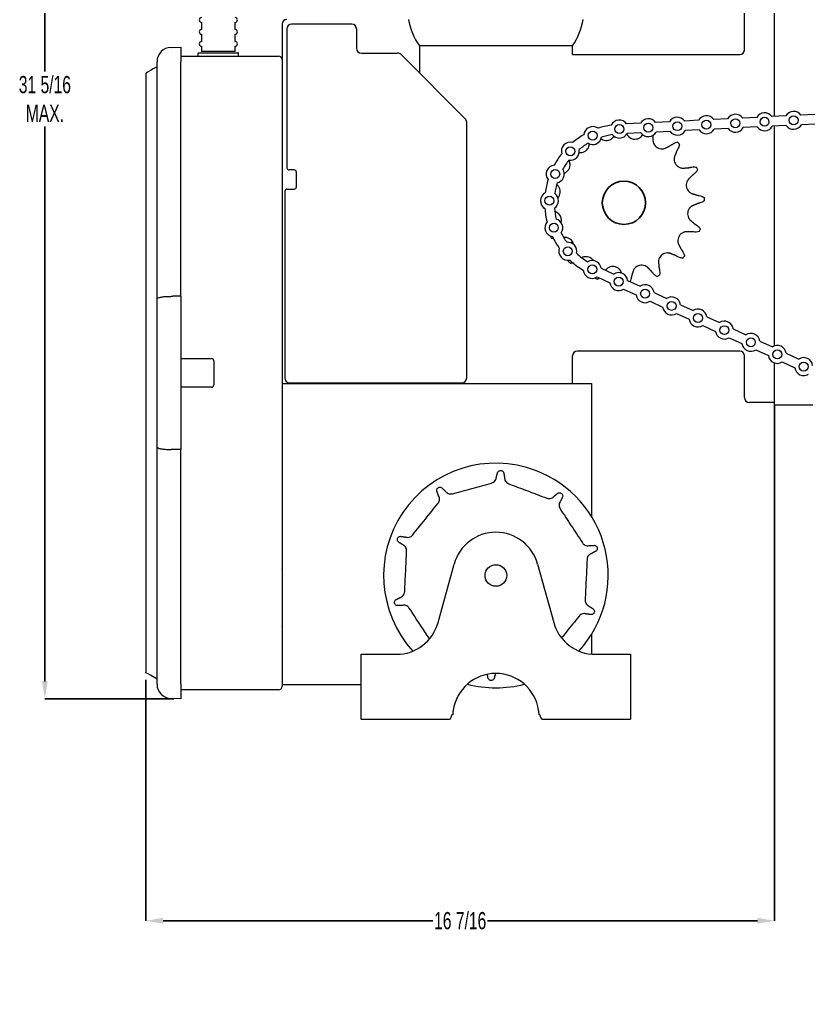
# Model space of a CAD drawing. Header units: inches. Extents: x 1.3 to 23.5, y 7.2 to 20.2.
# Drawn here: x 9.83 to 16.71, y 7.23 to 15.68 of the extents above; entities that cross this region are included whole.
import ezdxf

# ---------------------------------------------------------------- set-up
doc = ezdxf.new("R2010")
doc.units = ezdxf.units.IN
doc.header["$MEASUREMENT"] = 0
doc.header["$PDSIZE"] = -1
doc.layers.add('DIM', color=1, linetype='Continuous')
doc.styles.add('SLDTEXTSTYLE0', font='ARIAL.TTF', dxfattribs={"width": 0.65})
doc.dimstyles.new('SLDDIMSTYLE0', dxfattribs={"dimtxt": 0.15, "dimasz": 0.15, "dimexe": 0, "dimexo": 0.0625, "dimgap": 0.0375, "dimtad": 0, "dimtih": 1, "dimtoh": 1, "dimdec": 3, "dimlfac": 3, "dimrnd": 1e-09, "dimzin": 12, "dimdsep": 46, "dimtxsty": 'SLDTEXTSTYLE0', "dimsah": 1, "dimcen": 0.09, "dimadec": 0, "dimazin": 0, "dimtfac": 1, "dimtdec": 3, "dimtofl": 0, "dimtmove": 0, "dimatfit": 3, "dimfxl": 0, "dimtolj": 1, "dimtzin": 12, "dimarcsym": 0})
doc.dimstyles.new('SLDDIMSTYLE1', dxfattribs={"dimtxt": 0.15, "dimasz": 0.15, "dimexe": 0, "dimexo": 0.0625, "dimgap": 0.0375, "dimtad": 0, "dimtih": 1, "dimtoh": 1, "dimdec": 3, "dimlfac": 3, "dimrnd": 1e-09, "dimzin": 12, "dimdsep": 46, "dimtxsty": 'SLDTEXTSTYLE0', "dimsah": 1, "dimcen": 0.09, "dimadec": 0, "dimazin": 0, "dimtfac": 1, "dimtdec": 3, "dimtofl": 0, "dimtmove": 0, "dimatfit": 3, "dimfxl": 0, "dimtolj": 1, "dimtzin": 12, "dimarcsym": 0})

# ---------------------------------------------------------------- blocks, each defined once
blk = doc.blocks.new('*D11')
at = {"color": 0, "linetype": 'ByBlock', "lineweight": -2}
for p, q in [((16.4108, 12.256), (16.4108, 7.8267)), ((10.9337, 9.925), (10.9337, 7.8267)), ((11.0837, 7.8267), (13.4331, 7.8267)), ((16.2608, 7.8267), (13.9114, 7.8267))]:
    blk.add_line(p, q, dxfattribs=at)
at = {"color": 0, "linetype": 'ByBlock'}
for points in [[(10.9337, 7.8267), (11.0837, 7.8017), (11.0837, 7.8517)], [(16.4108, 7.8267), (16.2608, 7.8017), (16.2608, 7.8517)]]:
    blk.add_solid(points, dxfattribs=at)
at = {"layer": 'DEFPOINTS', "color": 0, "linetype": 'ByBlock'}
for p in [(16.4108, 12.3185), (10.9337, 9.9875)]:
    blk.add_point(p, dxfattribs=at)
at = {"color": 0, "linetype": 'ByBlock', "insert": (13.6722, 7.8267), "char_height": 0.15, "attachment_point": 5, "style": 'SLDTEXTSTYLE0'}
blk.add_mtext('16 7/16', dxfattribs=at)
blk = doc.blocks.new('*D6')
at = {"color": 0, "linetype": 'ByBlock', "lineweight": -2}
for p, q in [((16.4108, 12.3201), (16.4108, 7.8267)), ((17.3275, 9.3445), (17.3275, 7.8267)), ((16.2608, 7.8267), (16.1108, 7.8267)), ((17.4775, 7.8267), (17.6275, 7.8267))]:
    blk.add_line(p, q, dxfattribs=at)
at = {"color": 0, "linetype": 'ByBlock'}
for points in [[(16.4108, 7.8267), (16.2608, 7.8017), (16.2608, 7.8517)], [(17.3275, 7.8267), (17.4775, 7.8017), (17.4775, 7.8517)]]:
    blk.add_solid(points, dxfattribs=at)
at = {"layer": 'DEFPOINTS', "color": 0, "linetype": 'ByBlock'}
for p in [(16.4108, 12.3826), (17.3275, 9.407)]:
    blk.add_point(p, dxfattribs=at)
at = {"color": 0, "linetype": 'ByBlock', "insert": (18.0827, 7.8267), "char_height": 0.15, "attachment_point": 5, "style": 'SLDTEXTSTYLE0'}
blk.add_mtext('1 3/4" TO 2 3/4', dxfattribs=at)
blk = doc.blocks.new('*D9')
at = {"color": 0, "linetype": 'ByBlock', "lineweight": -2}
for p, q in [((13.7275, 20.2075), (10.0545, 20.2075)), ((10.0545, 20.0575), (10.0545, 15.223)), ((10.0545, 9.9109), (10.0545, 14.7454)), ((11.177, 9.7609), (10.0545, 9.7609))]:
    blk.add_line(p, q, dxfattribs=at)
at = {"color": 0, "linetype": 'ByBlock'}
for points in [[(10.0545, 20.2075), (10.0295, 20.0575), (10.0795, 20.0575)], [(10.0545, 9.7609), (10.0295, 9.9109), (10.0795, 9.9109)]]:
    blk.add_solid(points, dxfattribs=at)
at = {"layer": 'DEFPOINTS', "color": 0, "linetype": 'ByBlock'}
for p in [(13.79, 20.2075), (11.2395, 9.7609)]:
    blk.add_point(p, dxfattribs=at)
at = {"color": 0, "linetype": 'ByBlock', "insert": (10.0545, 14.9842), "char_height": 0.15, "attachment_point": 5, "style": 'SLDTEXTSTYLE0'}
blk.add_mtext('31 5/16\\PMAX.', dxfattribs=at)

msp = doc.modelspace()

# ---------------------------------------------------------------- linework, layer by layer
at = {"color": 7, "linetype": 'Continuous', "lineweight": 15}
for p, q in [((16.410784, 14.831298), (16.410784, 15.818548)), ((16.14845, 15.401965), (16.14845, 15.776965)), ((12.120373, 15.635131), (12.120373, 15.327065)), ((12.72804, 15.635131), (12.203706, 15.635131)), ((12.162039, 15.593465), (12.162039, 14.478465)), ((12.769706, 15.593465), (12.769706, 15.425131)), ((11.153997, 15.433375), (11.239512, 15.434868)), ((11.239512, 15.434868), (11.239512, 15.306231)), ((11.389846, 15.356998), (11.389846, 15.380331)), ((11.395373, 15.386998), (11.395563, 15.386998)), ((11.396346, 15.386998), (11.697837, 15.386998)), ((11.578083, 15.396998), (11.419539, 15.396998)), ((11.711206, 15.396998), (11.578083, 15.396998)), ((11.665617, 15.386998), (11.730057, 15.386998)), ((11.730057, 15.386998), (11.735373, 15.386998)), ((12.811373, 15.383465), (13.127447, 15.383465)), ((13.983117, 15.446465), (13.31645, 15.446465)), ((14.649784, 15.446465), (13.983117, 15.446465)), ((11.031179, 15.306231), (11.031179, 15.308394)), ((11.031179, 13.243145), (11.031179, 15.306231)), ((11.239512, 15.356998), (12.083773, 15.356998)), ((11.239512, 13.265188), (11.239512, 15.306231)), ((12.083773, 15.356998), (12.09044, 15.356998)), ((12.120373, 15.327065), (12.120373, 13.574091)), ((13.15691, 15.371261), (13.716502, 14.811669)), ((14.649784, 15.371465), (16.106784, 15.371465)), ((15.748782, 14.797891), (15.627874, 14.791789)), ((16.001793, 14.810659), (15.880885, 14.804557)), ((16.254805, 14.823427), (16.133896, 14.817325)), ((16.507816, 14.836195), (16.386907, 14.830093)), ((16.760827, 14.848963), (16.639919, 14.842861)), ((13.728706, 12.553798), (13.728706, 14.782206)), ((15.242759, 14.772355), (15.12185, 14.766253)), ((15.49577, 14.785123), (15.374862, 14.779021)), ((15.752981, 14.714663), (15.632073, 14.708562)), ((16.005993, 14.727431), (15.885085, 14.72133)), ((16.259005, 14.740199), (16.138096, 14.734098)), ((16.512016, 14.752967), (16.391107, 14.746866)), ((16.410784, 12.833489), (16.410784, 14.747859)), ((16.765027, 14.765735), (16.644119, 14.759634)), ((15.246959, 14.689127), (15.126051, 14.683026)), ((15.49997, 14.701895), (15.379062, 14.695794)), ((12.162039, 14.478465), (12.162039, 14.385465)), ((12.225373, 14.365465), (12.18204, 14.365465)), ((12.245373, 14.218798), (12.245373, 14.345465)), ((12.165372, 14.198798), (12.225373, 14.198798)), ((12.145373, 14.178798), (12.145373, 13.572794)), ((12.120373, 13.574091), (12.120373, 9.868731)), ((12.145373, 13.572794), (12.145373, 12.553798)), ((14.900222, 13.509403), (15.010232, 13.458868)), ((14.865436, 13.433677), (14.975446, 13.383142)), ((15.130428, 13.403654), (15.240438, 13.353119)), ((15.095642, 13.327928), (15.205652, 13.277393)), ((15.360634, 13.297905), (15.470644, 13.24737)), ((11.031179, 11.952651), (11.031179, 13.243145)), ((11.239512, 13.265188), (11.239512, 11.930608)), ((15.325848, 13.222179), (15.435859, 13.171644)), ((15.59084, 13.192156), (15.700851, 13.141621)), ((15.556055, 13.11643), (15.666065, 13.065895)), ((15.821047, 13.086407), (15.931057, 13.035872)), ((15.786261, 13.010681), (15.896271, 12.960146)), ((16.051253, 12.980658), (16.161263, 12.930123)), ((16.016467, 12.904932), (16.126477, 12.854397)), ((16.281459, 12.874909), (16.391469, 12.824374)), ((16.106784, 12.788131), (14.69145, 12.788131)), ((16.246673, 12.799183), (16.356683, 12.748648)), ((16.511665, 12.76916), (16.621676, 12.718625)), ((11.239512, 12.722898), (11.505856, 12.722898)), ((11.525856, 12.702898), (11.525856, 12.492898)), ((16.14845, 12.382631), (16.14845, 12.746577)), ((16.410784, 12.318548), (16.410784, 12.684319)), ((16.47688, 12.693434), (16.58689, 12.642899)), ((12.120373, 12.505465), (14.81645, 12.505465)), ((12.18704, 12.512131), (13.687039, 12.512131)), ((14.81645, 12.505465), (14.81645, 12.445465)), ((11.505856, 12.472898), (11.239512, 12.472898)), ((12.12045, 12.445465), (12.12045, 11.298798)), ((14.81645, 12.445465), (14.81645, 11.346226)), ((16.410784, 12.340965), (16.190117, 12.340965)), ((16.744117, 12.318548), (16.410784, 12.318548)), ((11.031179, 9.889565), (11.031179, 11.952651)), ((11.239512, 9.889565), (11.239512, 11.930608)), ((12.12045, 11.132131), (12.12045, 9.880465)), ((13.479613, 10.423845), (13.619954, 10.933751)), ((14.34628, 10.933751), (14.486621, 10.423845)), ((14.81645, 10.32137), (14.81645, 10.148609)), ((12.809784, 9.659798), (12.809784, 10.147131)), ((12.809784, 10.147131), (13.116451, 10.147131)), ((14.849783, 10.147131), (15.15645, 10.147131)), ((15.15645, 10.147131), (15.15645, 9.659798)), ((13.97933, 9.979838), (13.979597, 9.980448)), ((11.031179, 9.887402), (11.031179, 9.889565)), ((11.239512, 9.889565), (11.239512, 9.760928)), ((12.083773, 9.838798), (11.239512, 9.838798)), ((12.09044, 9.838798), (12.083773, 9.838798)), ((12.18045, 9.880465), (12.12045, 9.880465)), ((12.16045, 9.880463), (12.16045, 9.880465)), ((12.809784, 9.880463), (12.16045, 9.880463)), ((11.239512, 9.760928), (11.153997, 9.762421)), ((12.809784, 9.583798), (12.809784, 9.659798)), ((15.15645, 9.659798), (15.15645, 9.583798)), ((12.809784, 9.583798), (13.582023, 9.583798)), ((13.60679, 9.619798), (13.599339, 9.619798)), ((14.366895, 9.619798), (14.359444, 9.619798)), ((14.384211, 9.583798), (15.15645, 9.583798))]:
    msp.add_line(p, q, dxfattribs=at)
at = {"color": 7, "linetype": 'Continuous', "lineweight": 15, "flags": 128}
for points in [[(11.031179, 15.264565), (10.999, 15.245986), (10.973226, 15.231105), (10.953878, 15.219935), (10.940971, 15.212483), (10.934515, 15.208756), (10.933708, 15.20829)], [(14.396474, 14.034799), (14.396278, 14.037958), (14.396127, 14.040582)], [(12.12045, 10.973584), (12.120437, 10.973648), (12.120373, 10.974298)], [(12.120373, 10.887298), (12.120437, 10.887948), (12.12045, 10.888012)], [(12.12045, 10.390251), (12.120437, 10.390314), (12.120373, 10.390965)], [(12.120373, 10.303965), (12.120437, 10.304615), (12.12045, 10.304679)], [(11.031179, 9.931231), (10.999, 9.94981), (10.973226, 9.964691), (10.953878, 9.975861), (10.940971, 9.983313), (10.934515, 9.98704), (10.933708, 9.987506)]]:
    msp.add_lwpolyline(points, dxfattribs=at)
at = {"color": 7, "linetype": 'Continuous', "lineweight": 15}
for centre, radius in [((15.816933, 14.75961), 0.039), ((16.069945, 14.772378), 0.039), ((16.322956, 14.785146), 0.039), ((16.575967, 14.797914), 0.039), ((14.826464, 14.665328), 0.039), ((15.057899, 14.721306), 0.039), ((15.31091, 14.734074), 0.039), ((15.563922, 14.746842), 0.039), ((14.63145, 14.528707), 0.039), ((14.499789, 14.330311), 0.039), ((14.449662, 14.097538), 0.039), ((14.487994, 13.862535), 0.039), ((14.609489, 13.657755), 0.039), ((14.822731, 13.499147), 0.039), ((15.052937, 13.393398), 0.039), ((15.283143, 13.287649), 0.039), ((15.513349, 13.1819), 0.039), ((15.743556, 13.076151), 0.039), ((15.973762, 12.970402), 0.039), ((16.203968, 12.864653), 0.039), ((16.434175, 12.758904), 0.039), ((16.664381, 12.653155), 0.039), ((13.983117, 10.833798), 0.094)]:
    msp.add_circle(centre, radius, dxfattribs=at)
msp.add_circle((15.09845, 14.079798), 0.188333)
for centre, radius, start, end in [((11.41954, 15.671998), 0.020833, 90, 270), ((11.711206, 15.671998), 0.020833, 270, 90), ((12.16204, 15.635131), 0.041667, 90, 180), ((12.203706, 15.593465), 0.041667, 90, 180), ((12.72804, 15.593465), 0.041667, 0, 90), ((13.777685, 15.768441), 0.5625, 189.3765109, 214.9179749), ((14.188549, 15.768441), 0.5625, 325.0820251, 350.6234891), ((11.41954, 15.567831), 0.020833, 90, 270), ((11.711206, 15.567831), 0.020833, 270, 90), ((11.41954, 15.463665), 0.020833, 90, 270), ((11.711206, 15.463665), 0.020833, 270, 90), ((11.156179, 15.308394), 0.125, 91, 180), ((11.735373, 15.380331), 0.006667, 0, 90), ((12.811373, 15.425131), 0.041667, 180, 270), ((13.127447, 15.341798), 0.041667, 45, 90), ((16.106784, 15.413131), 0.041667, 270, 0), ((12.09044, 15.327065), 0.029933, 0, 90), ((16.575967, 14.797914), 0.078167, 35.1006361, 150.6772388), ((13.68704, 14.782206), 0.041667, 0, 45), ((15.057899, 14.721306), 0.078167, 35.1006361, 153.5888868), ((15.31091, 14.734074), 0.078167, 35.1006361, 150.6772388), ((15.563922, 14.746842), 0.078167, 35.1006361, 150.6772388), ((15.816933, 14.75961), 0.078167, 35.1006361, 150.6772388), ((16.069945, 14.772378), 0.078167, 35.1006361, 150.6772388), ((16.322956, 14.785146), 0.078167, 35.1006361, 150.6772388), ((14.826464, 14.665328), 0.078167, 53.6056548, 175.0055535), ((15.090192, 14.081387), 0.6824, 98.6219238, 108.5726178), ((15.563922, 14.746842), 0.078167, 215.1006361, 330.6772388), ((15.816933, 14.75961), 0.078167, 215.1006361, 330.6772388), ((16.069945, 14.772378), 0.078167, 215.1006361, 330.6772388), ((16.322956, 14.785146), 0.078167, 215.1006361, 330.6772388), ((16.575967, 14.797914), 0.078167, 215.1006361, 330.6772388), ((15.090192, 14.081387), 0.6824, 120.0385904, 129.9892845), ((14.826464, 14.665328), 0.078167, 239.5254176, 349.0857907), ((15.090192, 14.081387), 0.599067, 99.0080447, 108.1864969), ((14.944676, 14.7018), 0.079057, 248.1337589, 319.6391602), ((15.057899, 14.721306), 0.078167, 218.1087509, 330.6772388), ((15.194412, 14.7133), 0.079058, 225.6337589, 297.1391602), ((15.31091, 14.734074), 0.078167, 215.1006361, 330.6772388), ((14.63145, 14.528707), 0.078167, 75.0223215, 196.4222201), ((14.63145, 14.528707), 0.078167, 260.9420842, 10.5024574), ((15.090192, 14.081387), 0.599067, 120.4247114, 129.6031636), ((14.718352, 14.595607), 0.079057, 270.6337589, 342.1391602), ((15.429538, 14.628355), 0.079057, 203.1337589, 274.6391602), ((15.09845, 14.079798), 0.703417, 46.6050704, 48.6678487), ((15.090192, 14.081387), 0.6824, 141.4552571, 151.4059512), ((15.090192, 14.081387), 0.599067, 141.841378, 151.0198302), ((15.614259, 14.459897), 0.079058, 180.6337589, 252.1391602), ((12.18204, 14.385465), 0.02, 180, 270), ((12.225373, 14.345465), 0.02, 0, 90), ((14.499789, 14.330311), 0.078167, 96.4389881, 217.8388868), ((14.499789, 14.330311), 0.078167, 282.3587509, 31.919124), ((14.549893, 14.410886), 0.079058, 293.1337589, 4.6391602), ((15.09845, 14.079798), 0.703417, 24.1050704, 26.1678487), ((15.090192, 14.081387), 0.6824, 162.8719238, 172.8226178), ((12.165373, 14.178798), 0.02, 90, 180), ((12.225373, 14.218798), 0.02, 270, 0), ((15.090192, 14.081387), 0.599067, 163.2580447, 172.4364969), ((14.464948, 14.175759), 0.079058, 317.9330129, 27.1391602), ((15.720453, 14.233572), 0.079058, 158.1337589, 229.6391602), ((14.449662, 14.097538), 0.078167, 117.8556548, 239.2555535), ((14.449662, 14.097538), 0.078167, 303.7754176, 53.3357907), ((15.09845, 14.079798), 0.703417, 1.6050704, 3.6678487), ((15.090192, 14.081387), 0.6824, 184.2885904, 194.2392845), ((15.090192, 14.081387), 0.599067, 184.6747114, 193.8531636), ((15.731952, 13.983837), 0.079058, 135.6337589, 207.1391602), ((14.476448, 13.926024), 0.079057, 345.3554542, 49.6391602), ((14.487994, 13.862535), 0.078167, 139.2723215, 260.6722201), ((14.487994, 13.862535), 0.078167, 325.1920842, 74.7524574), ((15.09845, 14.079798), 0.703417, 204.1050704, 206.1678487), ((15.090192, 14.081387), 0.6824, 205.7052571, 215.6559512), ((15.090192, 14.081387), 0.599067, 206.091378, 215.2698302), ((14.582642, 13.699699), 0.079057, 13.1865893, 72.1391602), ((15.647007, 13.748711), 0.079058, 113.1337589, 184.6391602), ((15.09845, 14.079798), 0.703417, 339.1050704, 341.1678487), ((14.609489, 13.657755), 0.078167, 346.6087509, 96.169124), ((14.609489, 13.657755), 0.078167, 160.6889881, 282.0888868), ((15.090192, 14.081387), 0.599067, 227.5080447, 239.2084383), ((14.767363, 13.531241), 0.079058, 35.1552805, 94.6391602), ((15.478549, 13.56399), 0.079057, 90.6337589, 162.1391602), ((15.09845, 14.079798), 0.703417, 316.6050704, 318.6678487), ((15.09845, 14.079798), 0.703417, 226.6050704, 228.6678487), ((15.090192, 14.081387), 0.6824, 227.1219238, 239.5945593), ((14.822731, 13.499147), 0.078167, 7.5392442, 120.1077322), ((15.002489, 13.446296), 0.079058, 45.6337589, 117.1391602), ((15.252224, 13.457796), 0.079058, 68.1337589, 139.6391602), ((14.822731, 13.499147), 0.078167, 184.6275962, 303.115847), ((15.052937, 13.393398), 0.078167, 7.5392442, 123.115847), ((15.09845, 14.079798), 0.703417, 294.1050704, 296.1678487), ((15.09845, 14.079798), 0.703417, 249.1050704, 251.1678487), ((15.052937, 13.393398), 0.078167, 187.5392442, 303.115847), ((15.283143, 13.287649), 0.078167, 7.5392442, 123.115847), ((15.283143, 13.287649), 0.078167, 187.5392442, 303.115847), ((15.513349, 13.1819), 0.078167, 7.5392442, 123.115847), ((15.513349, 13.1819), 0.078167, 187.5392442, 303.115847), ((15.743556, 13.076151), 0.078167, 7.5392442, 123.115847), ((15.743556, 13.076151), 0.078167, 187.5392442, 303.115847), ((15.973762, 12.970402), 0.078167, 7.5392442, 123.115847), ((15.973762, 12.970402), 0.078167, 187.5392442, 303.115847), ((16.203968, 12.864653), 0.078167, 7.5392442, 123.115847), ((16.203968, 12.864653), 0.078167, 187.5392442, 303.115847), ((14.69145, 12.746465), 0.041667, 90, 180), ((16.106784, 12.746465), 0.041667, 0, 90), ((16.434175, 12.758904), 0.078167, 7.5392442, 123.115847), ((11.505856, 12.702898), 0.02, 0, 90), ((16.434175, 12.758904), 0.078167, 187.5392442, 303.115847), ((16.664381, 12.653155), 0.078167, 7.5392442, 123.115847), ((16.664381, 12.653155), 0.078167, 187.5392442, 303.115847), ((12.18704, 12.553798), 0.041667, 180, 270), ((13.68704, 12.553798), 0.041667, 270, 0), ((11.505856, 12.492898), 0.02, 270, 0), ((16.190117, 12.382631), 0.041667, 180, 270), ((13.983117, 10.833798), 0.978277, 69.3373624, 222.3018131), ((13.983117, 10.833798), 0.978277, 317.6981869, 69.3373624), ((13.983117, 10.833798), 0.376667, 15.3884768, 164.6115232), ((13.11645, 10.523798), 0.376667, 270, 344.6115232), ((14.849784, 10.523798), 0.376667, 195.3884768, 270), ((13.983117, 9.603798), 0.376667, 8.5500077, 171.4499923), ((11.156179, 9.887402), 0.125, 180, 269), ((13.983117, 10.833798), 0.978277, 255.3242959, 284.6757041), ((12.09044, 9.868731), 0.029933, 270, 0)]:
    msp.add_arc(centre, radius, start, end, dxfattribs=at)
for centre, start_param, end_param in [((13.582023, 9.659798), 3.14159265, 4.15812715), ((14.384211, 9.659798), 2.12505816, 3.14159265)]:
    msp.add_ellipse(centre, major_axis=(0, 0.076), ratio=0.26794919, start_param=start_param, end_param=end_param, dxfattribs=at)
for points in [[(11.419539, 15.651165), (11.419539, 15.588665)], [(11.711206, 15.588665), (11.711206, 15.651165)], [(11.419539, 15.546998), (11.419539, 15.484498)], [(11.711206, 15.484498), (11.711206, 15.546998)], [(11.419539, 15.442831), (11.419539, 15.396998)], [(11.711206, 15.396998), (11.711206, 15.442831)], [(11.742039, 15.356998), (11.742039, 15.380331)], [(13.31645, 15.446465), (13.31645, 15.211721)], [(14.649784, 15.371465), (14.649784, 15.446465)], [(10.933708, 15.20829), (10.933708, 9.987506)], [(14.896699, 14.638966), (14.915232, 14.628431)], [(15.004917, 14.650603), (15.011701, 14.660032)], [(15.123409, 14.679843), (15.12604, 14.673608)], [(15.12604, 14.673608), (15.139131, 14.656783)], [(15.247961, 14.65514), (15.263448, 14.673523)], [(15.350834, 14.669368), (15.351181, 14.617849)], [(15.351181, 14.617849), (15.356837, 14.597295)], [(15.456754, 14.55413), (15.5025, 14.577829)], [(15.5025, 14.577829), (15.517244, 14.588014)], [(15.566028, 14.543525), (15.557241, 14.527907)], [(14.624118, 14.438102), (14.617748, 14.450398)], [(14.708658, 14.517873), (14.719226, 14.516554)], [(15.537847, 14.480176), (15.535206, 14.459022)], [(15.557241, 14.527907), (15.537847, 14.480176)], [(15.610998, 14.380907), (15.662332, 14.385295)], [(15.662332, 14.385295), (15.679851, 14.389063)], [(14.576168, 14.336868), (14.580954, 14.338185)], [(15.657618, 14.28155), (15.647083, 14.263016)], [(15.693802, 14.318225), (15.657618, 14.28155)], [(15.707897, 14.329291), (15.693802, 14.318225)], [(14.523108, 14.229309), (14.513038, 14.237792)], [(15.687212, 14.161842), (15.736318, 14.146252)], [(15.736318, 14.146252), (15.753945, 14.143029)], [(15.692261, 14.052208), (15.675435, 14.039117)], [(15.739725, 14.072245), (15.692261, 14.052208)], [(15.756982, 14.077075), (15.739725, 14.072245)], [(14.509688, 13.997754), (14.498201, 14.001401)], [(15.673793, 13.930288), (15.713194, 13.897093)], [(15.713194, 13.897093), (15.728246, 13.887369)], [(14.585902, 13.77869), (14.575951, 13.777839)], [(15.636501, 13.827067), (15.615947, 13.821411)], [(15.688021, 13.827414), (15.636501, 13.827067)], [(15.705812, 13.825273), (15.688021, 13.827414)], [(15.572782, 13.721494), (15.596481, 13.675748)], [(14.740147, 13.605466), (14.734166, 13.602368)], [(15.498829, 13.640402), (15.477675, 13.643042)], [(15.546559, 13.621007), (15.498829, 13.640402)], [(15.562177, 13.61222), (15.546559, 13.621007)], [(15.596481, 13.675748), (15.606666, 13.661004)], [(14.615186, 13.56867), (14.61786, 13.580086)], [(15.300202, 13.520631), (15.281669, 13.531165)], [(15.336877, 13.484447), (15.300202, 13.520631)], [(15.399559, 13.56725), (15.403947, 13.515917)], [(14.94894, 13.504456), (14.938351, 13.491887)], [(15.07086, 13.485988), (15.057769, 13.502813)], [(15.079536, 13.465435), (15.07086, 13.485988)], [(15.164905, 13.441931), (15.161681, 13.424303)], [(15.180495, 13.491036), (15.164905, 13.441931)], [(15.347944, 13.470352), (15.336877, 13.484447)], [(15.403947, 13.515917), (15.407715, 13.498397)], [(11.239512, 13.265188), (11.153997, 13.264932)], [(14.649784, 12.505465), (14.649784, 12.746465)], [(11.239512, 11.930608), (11.153997, 11.930864)], [(13.986904, 11.687758), (13.998331, 11.730823)], [(14.051221, 11.728363), (14.058602, 11.684424)], [(13.512402, 11.597547), (13.5442, 11.566338)], [(13.484236, 11.526893), (13.468168, 11.568449)], [(14.488126, 11.522441), (14.522683, 11.550563)], [(14.564026, 11.517486), (14.544171, 11.4776)], [(13.15338, 11.175005), (13.19745, 11.168447)], [(13.172122, 11.101288), (13.134697, 11.125464)], [(14.796452, 11.094085), (14.840939, 11.096524)], [(14.854944, 11.045463), (14.815436, 11.024865)], [(13.11129, 10.622133), (13.150798, 10.642731)], [(13.169782, 10.573511), (13.125294, 10.571072)], [(14.794111, 10.566308), (14.831536, 10.542133)], [(14.812854, 10.492591), (14.768784, 10.49915)], [(12.12045, 10.120798), (12.120373, 10.120798)], [(12.120373, 10.057465), (12.12045, 10.057465)], [(13.915013, 9.939233), (13.909691, 9.970912)], [(13.97933, 9.979838), (13.967903, 9.936773)]]:
    msp.add_open_spline(points, degree=1, dxfattribs=at)
for points, knots in [([(11.389846, 15.380331), (11.389917, 15.381073), (11.390058, 15.382556), (11.391153, 15.384533), (11.39277, 15.386051), (11.394571, 15.386835), (11.395804, 15.386995), (11.396313, 15.386998), (11.396346, 15.386998)], [0, 0, 0, 0, 0.21083972, 0.42163486, 0.63371296, 0.8486931, 0.99031602, 1, 1, 1, 1]), ([(15.230474, 14.642947), (15.234187, 14.645045), (15.240412, 14.648562), (15.24579, 14.653249), (15.247961, 14.65514)], [0, 0, 0, 0, 0.59642367, 1, 1, 1, 1]), ([(14.793599, 14.571359), (14.794741, 14.575468), (14.796655, 14.582357), (14.797144, 14.589474), (14.797342, 14.592346)], [0, 0, 0, 0, 0.59643349, 1, 1, 1, 1]), ([(15.435932, 14.549556), (15.440165, 14.550074), (15.447262, 14.550941), (15.454025, 14.553213), (15.456754, 14.55413)], [0, 0, 0, 0, 0.59640044, 1, 1, 1, 1]), ([(15.517244, 14.588014), (15.523746, 14.592024), (15.536952, 14.600171), (15.552757, 14.60559), (15.561579, 14.607656), (15.563003, 14.60799)], [0, 0, 0, 0, 0.44842369, 0.91095196, 1, 1, 1, 1]), ([(15.581714, 14.590926), (15.580134, 14.582098), (15.577216, 14.56579), (15.569546, 14.550526), (15.566028, 14.543525)], [0, 0, 0, 0, 0.5412984, 1, 1, 1, 1]), ([(14.628692, 14.41728), (14.628175, 14.421513), (14.627307, 14.42861), (14.625035, 14.435372), (14.624118, 14.438102)], [0, 0, 0, 0, 0.59640545, 1, 1, 1, 1]), ([(15.590011, 14.38465), (15.59412, 14.383508), (15.601009, 14.381593), (15.608126, 14.381104), (15.610998, 14.380907)], [0, 0, 0, 0, 0.596439105, 1, 1, 1, 1]), ([(15.679851, 14.389063), (15.687412, 14.390282), (15.702771, 14.39276), (15.719445, 14.391704), (15.728367, 14.390238), (15.729772, 14.390007)], [0, 0, 0, 0, 0.44957027, 0.91335723, 1, 1, 1, 1]), ([(15.740528, 14.367082), (15.73601, 14.35998), (15.727123, 14.346012), (15.714233, 14.334802), (15.707897, 14.329291)], [0, 0, 0, 0, 0.50837141, 1, 1, 1, 1]), ([(14.535302, 14.211822), (14.533204, 14.215534), (14.529686, 14.221759), (14.524999, 14.227138), (14.523108, 14.229309)], [0, 0, 0, 0, 0.596425249, 1, 1, 1, 1]), ([(15.669255, 14.173332), (15.672614, 14.170704), (15.678246, 14.166299), (15.684634, 14.163124), (15.687212, 14.161842)], [0, 0, 0, 0, 0.59645049, 1, 1, 1, 1]), ([(15.753945, 14.143029), (15.761397, 14.141262), (15.776536, 14.137673), (15.791536, 14.130317), (15.799218, 14.125548), (15.800427, 14.124797)], [0, 0, 0, 0, 0.44958249, 0.91337385, 1, 1, 1, 1]), ([(14.410108, 14.027798), (14.4067, 14.02927), (14.401965, 14.031317), (14.397676, 14.034037), (14.396474, 14.034799)], [0, 0, 0, 0, 0.71973033, 1, 1, 1, 1]), ([(15.801592, 14.099501), (15.7947, 14.094669), (15.781143, 14.085165), (15.764945, 14.079741), (15.756982, 14.077075)], [0, 0, 0, 0, 0.50836997, 1, 1, 1, 1]), ([(14.527645, 13.986264), (14.524286, 13.988892), (14.518654, 13.993297), (14.512266, 13.996472), (14.509688, 13.997754)], [0, 0, 0, 0, 0.59643379, 1, 1, 1, 1]), ([(15.661599, 13.947774), (15.663697, 13.944062), (15.667214, 13.937836), (15.671901, 13.932458), (15.673793, 13.930288)], [0, 0, 0, 0, 0.59641653, 1, 1, 1, 1]), ([(15.728246, 13.887369), (15.734444, 13.882893), (15.747035, 13.873801), (15.758086, 13.86127), (15.763367, 13.853915), (15.764213, 13.852737)], [0, 0, 0, 0, 0.44879615, 0.91173052, 1, 1, 1, 1]), ([(14.606889, 13.774947), (14.60278, 13.776089), (14.595891, 13.778003), (14.588774, 13.778492), (14.585902, 13.77869)], [0, 0, 0, 0, 0.59643205, 1, 1, 1, 1]), ([(15.755608, 13.82892), (15.746598, 13.826961), (15.730404, 13.823438), (15.713369, 13.824709), (15.705812, 13.825273)], [0, 0, 0, 0, 0.55637911, 1, 1, 1, 1]), ([(14.485431, 13.76818), (14.480701, 13.76824), (14.474524, 13.76832), (14.468532, 13.769348), (14.467129, 13.769589)], [0, 0, 0, 0, 0.765836436, 1, 1, 1, 1]), ([(15.568209, 13.742316), (15.568726, 13.738083), (15.569593, 13.730986), (15.571865, 13.724224), (15.572782, 13.721494)], [0, 0, 0, 0, 0.596404262, 1, 1, 1, 1]), ([(14.760969, 13.61004), (14.756736, 13.609522), (14.749638, 13.608655), (14.742876, 13.606383), (14.740147, 13.605466)], [0, 0, 0, 0, 0.59641102, 1, 1, 1, 1]), ([(15.609578, 13.596534), (15.600751, 13.598114), (15.584442, 13.601033), (15.569178, 13.608702), (15.562177, 13.61222)], [0, 0, 0, 0, 0.54129426, 1, 1, 1, 1]), ([(15.606666, 13.661004), (15.610677, 13.654503), (15.618823, 13.641296), (15.624241, 13.625491), (15.626308, 13.616669), (15.626642, 13.615245)], [0, 0, 0, 0, 0.4484229, 0.91095018, 1, 1, 1, 1]), ([(14.654831, 13.558543), (14.649326, 13.55633), (14.642441, 13.553561), (14.635324, 13.551933), (14.633897, 13.551606)], [0, 0, 0, 0, 0.799565178, 1, 1, 1, 1]), ([(15.403302, 13.588237), (15.40216, 13.584128), (15.400245, 13.577239), (15.399756, 13.570122), (15.399559, 13.56725)], [0, 0, 0, 0, 0.59643668, 1, 1, 1, 1]), ([(14.966427, 13.516649), (14.962714, 13.514551), (14.956489, 13.511034), (14.95111, 13.506347), (14.94894, 13.504456)], [0, 0, 0, 0, 0.59642367, 1, 1, 1, 1]), ([(15.191984, 13.508993), (15.189357, 13.505634), (15.184952, 13.500002), (15.181776, 13.493614), (15.180495, 13.491036)], [0, 0, 0, 0, 0.59643883, 1, 1, 1, 1]), ([(15.385734, 13.43772), (15.378633, 13.442238), (15.364664, 13.451126), (15.353455, 13.464015), (15.347944, 13.470352)], [0, 0, 0, 0, 0.50837014, 1, 1, 1, 1]), ([(15.407715, 13.498397), (15.408934, 13.490837), (15.411412, 13.475477), (15.410356, 13.458803), (15.40889, 13.449881), (15.408659, 13.448477)], [0, 0, 0, 0, 0.44957337, 0.91335959, 1, 1, 1, 1]), ([(14.884269, 13.425026), (14.881242, 13.422079), (14.877158, 13.418105), (14.872575, 13.414872), (14.871389, 13.414036)], [0, 0, 0, 0, 0.741398, 1, 1, 1, 1]), ([(15.161681, 13.424303), (15.160083, 13.416754), (15.157822, 13.406073), (15.15303, 13.396673), (15.151625, 13.393917)], [0, 0, 0, 0, 0.70674613, 1, 1, 1, 1]), ([(11.031179, 13.243145), (11.031179, 13.243171), (11.03119, 13.244776), (11.033738, 13.248838), (11.047756, 13.254901), (11.075659, 13.260375), (11.112351, 13.264111), (11.140114, 13.264659), (11.153997, 13.264932)], [0, 0, 0, 0, 0.002242644, 0.141619829, 0.359136959, 0.573675855, 0.786814792, 1, 1, 1, 1]), ([(11.031179, 11.952651), (11.031179, 11.952626), (11.03119, 11.95102), (11.033738, 11.946958), (11.047756, 11.940895), (11.075659, 11.935421), (11.112351, 11.931685), (11.140114, 11.931137), (11.153997, 11.930864)], [0, 0, 0, 0, 0.00224265, 0.1416199, 0.35913701, 0.57367587, 0.7868148, 1, 1, 1, 1]), ([(13.998331, 11.730823), (13.999881, 11.733613), (14.002954, 11.739143), (14.010839, 11.745028), (14.020069, 11.748078), (14.02979, 11.747853), (14.038828, 11.744457), (14.046202, 11.738305), (14.049814, 11.732378), (14.051032, 11.728904), (14.051221, 11.728363)], [0, 0, 0, 0, 0.143763309, 0.284883259, 0.422605827, 0.558134307, 0.693837661, 0.831958721, 0.97383276, 1, 1, 1, 1]), ([(13.945556, 11.639214), (13.948687, 11.640252), (13.9579, 11.643303), (13.971207, 11.65295), (13.982931, 11.668786), (13.985581, 11.681442), (13.986904, 11.687758)], [0, 0, 0, 0, 0.14628271, 0.43046375, 0.71573215, 1, 1, 1, 1]), ([(14.058602, 11.684424), (14.058861, 11.680826), (14.059572, 11.670922), (14.065839, 11.655636), (14.078152, 11.640684), (14.089555, 11.635066), (14.095267, 11.632252)], [0, 0, 0, 0, 0.159974129, 0.440436518, 0.719692456, 1, 1, 1, 1]), ([(13.468168, 11.568449), (13.467782, 11.571618), (13.467017, 11.577897), (13.469937, 11.587293), (13.475612, 11.595185), (13.483608, 11.600718), (13.492916, 11.603283), (13.502497, 11.60264), (13.508904, 11.599968), (13.511931, 11.597873), (13.512402, 11.597547)], [0, 0, 0, 0, 0.14376278, 0.28488489, 0.42260999, 0.55812989, 0.69383482, 0.83195893, 0.9738329, 1, 1, 1, 1]), ([(13.604528, 11.545681), (13.661335, 11.561261), (13.77501, 11.592439), (13.888686, 11.623617), (13.945556, 11.639214)], [0, 0, 0, 0, 0.49972429, 1, 1, 1, 1]), ([(14.095267, 11.632252), (14.150382, 11.611467), (14.260673, 11.569873), (14.370965, 11.52828), (14.426141, 11.507472)], [0, 0, 0, 0, 0.49972409, 1, 1, 1, 1]), ([(13.479317, 11.463316), (13.48124, 11.465995), (13.486901, 11.473879), (13.491996, 11.489506), (13.492173, 11.509209), (13.486878, 11.521005), (13.484236, 11.526893)], [0, 0, 0, 0, 0.14628446, 0.43046323, 0.71573148, 1, 1, 1, 1]), ([(13.5442, 11.566338), (13.546524, 11.563579), (13.552921, 11.555984), (13.566977, 11.547303), (13.585726, 11.542442), (13.598253, 11.5446), (13.604528, 11.545681)], [0, 0, 0, 0, 0.15997767, 0.44044531, 0.71969702, 1, 1, 1, 1]), ([(14.426141, 11.507472), (14.429284, 11.50647), (14.438531, 11.503524), (14.454967, 11.503507), (14.473761, 11.509427), (14.483343, 11.518108), (14.488126, 11.522441)], [0, 0, 0, 0, 0.14628446, 0.4304602, 0.71573373, 1, 1, 1, 1]), ([(14.522683, 11.550563), (14.525578, 11.55191), (14.531314, 11.554578), (14.541152, 11.554704), (14.550412, 11.551746), (14.558144, 11.545851), (14.56346, 11.53779), (14.565809, 11.528479), (14.565248, 11.521561), (14.564191, 11.518035), (14.564026, 11.517486)], [0, 0, 0, 0, 0.1437622, 0.28488401, 0.42260432, 0.55813479, 0.69383817, 0.83195855, 0.97383481, 1, 1, 1, 1]), ([(13.258398, 11.187195), (13.295198, 11.23319), (13.368837, 11.32523), (13.442477, 11.41727), (13.479317, 11.463316)], [0, 0, 0, 0, 0.499723991, 1, 1, 1, 1]), ([(14.544171, 11.4776), (14.542266, 11.474537), (14.537019, 11.466106), (14.533105, 11.450056), (14.534277, 11.430722), (14.5402, 11.419475), (14.543168, 11.413841)], [0, 0, 0, 0, 0.159973275, 0.440438387, 0.71969201, 1, 1, 1, 1]), ([(14.543168, 11.413841), (14.575539, 11.364629), (14.640319, 11.266152), (14.705099, 11.167674), (14.737506, 11.118408)], [0, 0, 0, 0, 0.49972385, 1, 1, 1, 1]), ([(13.134697, 11.125464), (13.132522, 11.1278), (13.128212, 11.132431), (13.125053, 11.141749), (13.125004, 11.15147), (13.128222, 11.160645), (13.134244, 11.168192), (13.142374, 11.173303), (13.149127, 11.174907), (13.152807, 11.174991), (13.15338, 11.175005)], [0, 0, 0, 0, 0.14376221, 0.28488288, 0.42260391, 0.55812922, 0.69383728, 0.83195975, 0.97383129, 1, 1, 1, 1]), ([(13.19745, 11.168447), (13.200951, 11.167581), (13.210591, 11.165197), (13.227065, 11.166434), (13.24509, 11.173523), (13.253957, 11.182632), (13.258398, 11.187195)], [0, 0, 0, 0, 0.15997034, 0.44043917, 0.71969192, 1, 1, 1, 1]), ([(13.205513, 11.046962), (13.205494, 11.050261), (13.205439, 11.059966), (13.200376, 11.075603), (13.188939, 11.091647), (13.177721, 11.098078), (13.172122, 11.101288)], [0, 0, 0, 0, 0.14628357, 0.4304584, 0.71572693, 1, 1, 1, 1]), ([(14.737506, 11.118408), (14.73946, 11.115751), (14.74521, 11.107932), (14.758497, 11.098258), (14.777181, 11.092), (14.790035, 11.093391), (14.796452, 11.094085)], [0, 0, 0, 0, 0.14628348, 0.43046329, 0.71573077, 1, 1, 1, 1]), ([(14.840939, 11.096524), (14.844072, 11.095912), (14.850281, 11.094699), (14.858315, 11.089019), (14.864067, 11.081182), (14.866858, 11.071868), (14.86642, 11.062223), (14.862849, 11.053309), (14.858328, 11.048042), (14.8554, 11.045811), (14.854944, 11.045463)], [0, 0, 0, 0, 0.1437614, 0.2848867, 0.42260746, 0.55813549, 0.69384022, 0.83195802, 0.97383638, 1, 1, 1, 1]), ([(13.189086, 10.693723), (13.191822, 10.752564), (13.197297, 10.87031), (13.202774, 10.988057), (13.205513, 11.046962)], [0, 0, 0, 0, 0.49972404, 1, 1, 1, 1]), ([(14.815436, 11.024865), (14.812095, 11.023508), (14.802895, 11.01977), (14.790294, 11.009086), (14.779878, 10.992756), (14.778059, 10.980175), (14.777148, 10.973873)], [0, 0, 0, 0, 0.159973096, 0.440437051, 0.719690857, 1, 1, 1, 1]), ([(14.777148, 10.973873), (14.774412, 10.915032), (14.768936, 10.797286), (14.76346, 10.679539), (14.760721, 10.620634)], [0, 0, 0, 0, 0.49972409, 1, 1, 1, 1]), ([(13.150798, 10.642731), (13.154139, 10.644088), (13.163339, 10.647826), (13.175939, 10.65851), (13.186355, 10.67484), (13.188175, 10.687421), (13.189086, 10.693723)], [0, 0, 0, 0, 0.15997362, 0.440434, 0.71968872, 1, 1, 1, 1]), ([(13.125294, 10.571072), (13.122161, 10.571684), (13.115953, 10.572897), (13.107919, 10.578578), (13.102167, 10.586414), (13.099377, 10.595728), (13.099813, 10.605374), (13.103385, 10.614287), (13.107906, 10.619554), (13.110834, 10.621786), (13.11129, 10.622133)], [0, 0, 0, 0, 0.14376244, 0.28488428, 0.42260604, 0.55813344, 0.69383868, 0.83195748, 0.97384036, 1, 1, 1, 1]), ([(13.228727, 10.549188), (13.226773, 10.551845), (13.221024, 10.559665), (13.207737, 10.569338), (13.189053, 10.575596), (13.176198, 10.574206), (13.169782, 10.573511)], [0, 0, 0, 0, 0.146279694, 0.430463772, 0.715725347, 1, 1, 1, 1]), ([(14.760721, 10.620634), (14.760739, 10.617335), (14.760795, 10.60763), (14.765858, 10.591993), (14.777295, 10.575949), (14.788513, 10.569518), (14.794111, 10.566308)], [0, 0, 0, 0, 0.14628382, 0.4304613, 0.71573079, 1, 1, 1, 1]), ([(13.404565, 10.281881), (13.37836, 10.321717), (13.319748, 10.41082), (13.261135, 10.499922), (13.228727, 10.549188)], [0, 0, 0, 0, 0.44708518, 1, 1, 1, 1]), ([(14.707836, 10.480401), (14.671036, 10.434407), (14.620372, 10.371083), (14.569708, 10.307759), (14.555843, 10.29043)], [0, 0, 0, 0, 0.72634139, 1, 1, 1, 1]), ([(14.768784, 10.49915), (14.765283, 10.500015), (14.755643, 10.5024), (14.739169, 10.501162), (14.721143, 10.494073), (14.712277, 10.484964), (14.707836, 10.480401)], [0, 0, 0, 0, 0.15997034, 0.44043917, 0.71969192, 1, 1, 1, 1]), ([(14.831536, 10.542133), (14.833711, 10.539796), (14.838021, 10.535165), (14.841182, 10.525848), (14.84123, 10.516127), (14.838012, 10.506951), (14.831989, 10.499404), (14.82386, 10.494293), (14.817107, 10.492689), (14.813427, 10.492605), (14.812854, 10.492591)], [0, 0, 0, 0, 0.143762367, 0.284886808, 0.422607989, 0.558133446, 0.693841649, 0.831959651, 0.973836547, 1, 1, 1, 1]), ([(13.967903, 9.936773), (13.966352, 9.933983), (13.96328, 9.928453), (13.955395, 9.922569), (13.946165, 9.919518), (13.936444, 9.919743), (13.927406, 9.923139), (13.920032, 9.929291), (13.91642, 9.935218), (13.915202, 9.938692), (13.915013, 9.939233)], [0, 0, 0, 0, 0.14375988, 0.284885587, 0.422609165, 0.558132611, 0.693837512, 0.831959155, 0.973832649, 1, 1, 1, 1]), ([(13.610636, 9.659798), (13.610056, 9.65566), (13.6089, 9.647411), (13.607538, 9.633669), (13.607065, 9.624895), (13.60679, 9.619798)], [0, 0, 0, 0, 0.29661047, 0.59134612, 1, 1, 1, 1]), ([(14.359444, 9.619798), (14.359258, 9.623429), (14.358886, 9.630689), (14.35773, 9.644189), (14.356383, 9.654051), (14.355598, 9.659798)], [0, 0, 0, 0, 0.29443887, 0.58878374, 1, 1, 1, 1])]:
    msp.add_open_spline(points, degree=3, knots=knots, dxfattribs=at)

# ---------------------------------------------------------------- dimensions: what is measured, and where the dimension line sits
at = {"layer": 'DIM'}
dim = msp.add_linear_dim(base=(10.054499, 9.760928), p1=(13.789995, 20.207465), p2=(11.239512, 9.760928), angle=90, text='<>\\PMAX.', dimstyle='SLDDIMSTYLE0', override={"dimdec": 4, "dimlunit": 5, "dimfrac": 2}, dxfattribs=at)
dim.commit()
dim.dimension.update_dxf_attribs({"geometry": '*D9', "text_midpoint": (10.054499, 14.984196)})
dim = msp.add_linear_dim(base=(17.32745, 7.826667), p1=(16.410784, 12.382631), p2=(17.32745, 9.406965), text='1 3/4" TO <>', dimstyle='SLDDIMSTYLE1', override={"dimlunit": 5, "dimfrac": 2}, dxfattribs=at)
dim.commit()
dim.dimension.update_dxf_attribs({"geometry": '*D6', "text_midpoint": (18.082704, 7.826667)})
dim = msp.add_linear_dim(base=(16.410784, 7.826667), p1=(10.933708, 9.987506), p2=(16.410784, 12.318548), angle=0, dimstyle='SLDDIMSTYLE0', override={"dimdec": 4, "dimlunit": 5, "dimfrac": 2}, dxfattribs=at)
dim.commit()
dim.dimension.update_dxf_attribs({"geometry": '*D11', "text_midpoint": (13.672246, 7.826667)})

doc.saveas('drawing.dxf')
